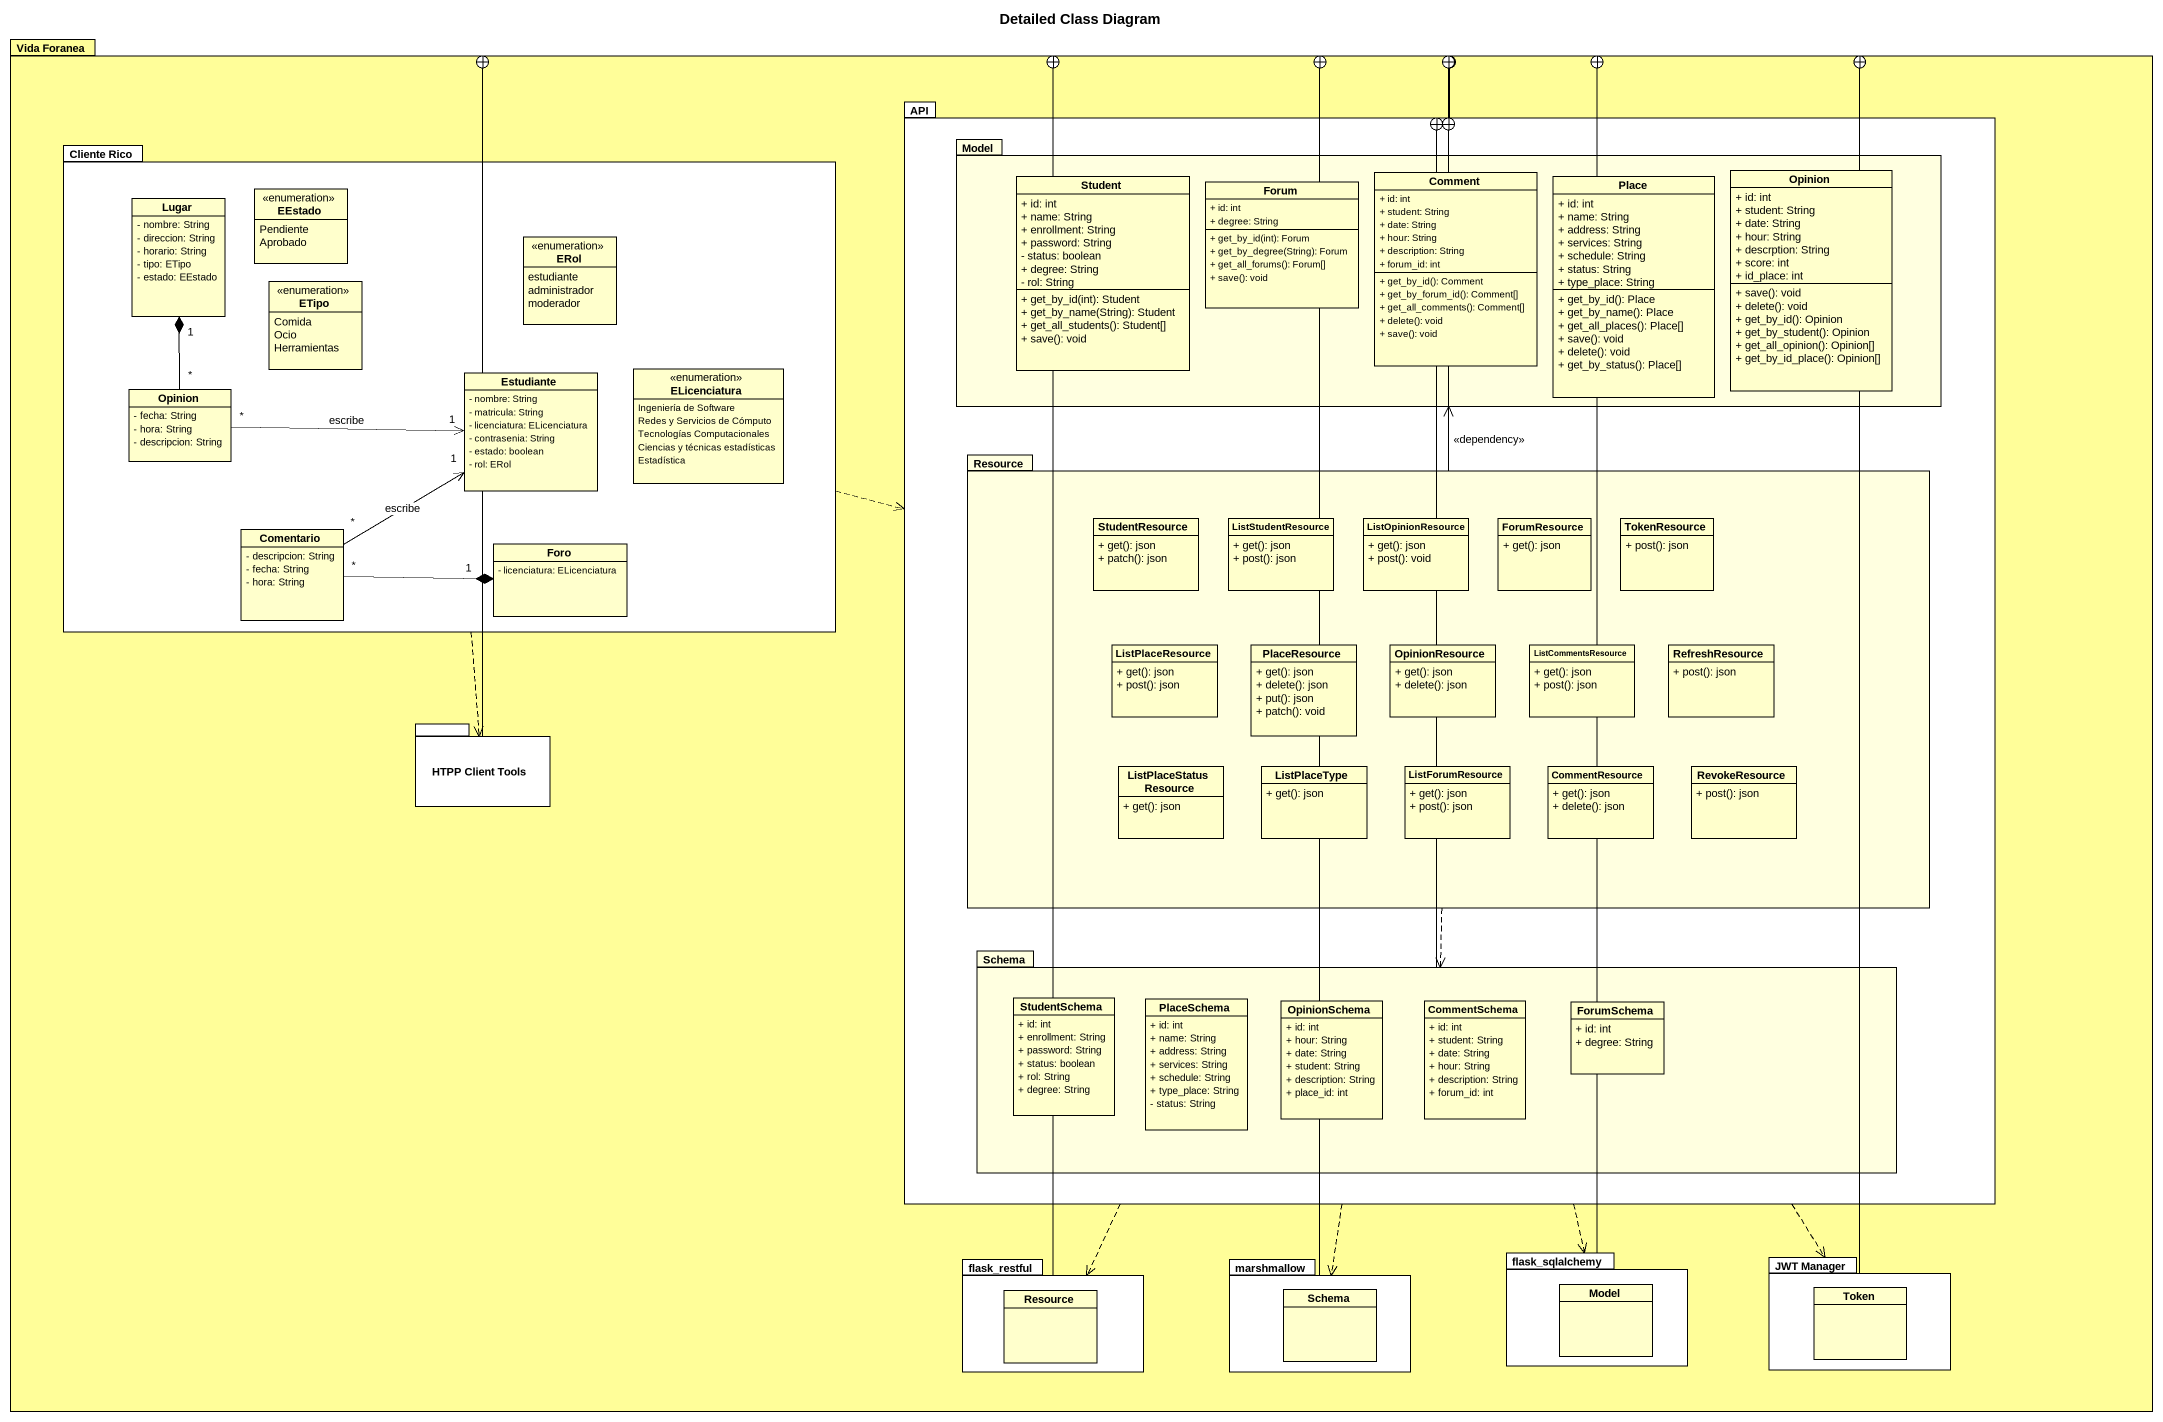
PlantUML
@startuml
title Detailed Class Diagram
hide circle
hide empty members
skinparam classAttributeIconSize 0
package "Vida Foranea" as Vida_Foranea #FFFE99 {
  package API {
    package Model #FFFFE0 {
      class Student {
        + id: int
        + name: String
        + enrollment: String
        + password: String
        - status: boolean
        + degree: String
        - rol: String
        + get_by_id(int): Student
        + get_by_name(String): Student
        + get_all_students(): Student[]
        + save(): void
      }
      class Forum {
        + id: int
        + degree: String
        + get_by_id(int): Forum
        + get_by_degree(String): Forum
        + get_all_forums(): Forum[]
        + save(): void
      }
      class Comment {
        + id: int
        + student: String
        + date: String
        + hour: String
        + description: String
        + forum_id: int
        + get_by_id(): Comment
        + get_by_forum_id(): Comment[]
        + get_all_comments(): Comment[]
        + delete(): void
        + save(): void
      }
      class Place {
        + id: int
        + name: String
        + address: String
        + services: String
        + schedule: String
        + status: String
        + type_place: String
        + get_by_id(): Place
        + get_by_name(): Place
        + get_all_places(): Place[]
        + save(): void
        + delete(): void
        + get_by_status(): Place[]
      }
      class Opinion {
        + id: int
        + student: String
        + date: String
        + hour: String
        + descrption: String
        + score: int
        + id_place: int
        + save(): void
        + delete(): void
        + get_by_id(): Opinion
        + get_by_student(): Opinion
        + get_all_opinion(): Opinion[]
        + get_by_id_place(): Opinion[]
      }
    }
    package Resource #FFFFE0 {
      class StudentResource {
        + get(): json
        + patch(): json
      }
      class ListStudentResource {
        + get(): json
        + post(): json
      }
      class ListOpinionResource {
        + get(): json
        + post(): void
      }
      class ForumResource {
        + get(): json
      }
      class TokenResource {
        + post(): json
      }
      class ListPlaceResource {
        + get(): json
        + post(): json
      }
      class PlaceResource {
        + get(): json
        + delete(): json
        + put(): json
        + patch(): void
      }
      class OpinionResource {
        + get(): json
        + delete(): json
      }
      class ListCommentsResource {
        + get(): json
        + post(): json
      }
      class RefreshResource {
        + post(): json
      }
      class ListPlaceStatusResource {
        + get(): json
      }
      class ListPlaceType {
        + get(): json
      }
      class ListForumResource {
        + get(): json
        + post(): json
      }
      class CommentResource {
        + get(): json
        + delete(): json
      }
      class RevokeResource {
        + post(): json
      }
    }
    package Schema #FFFFE0 {
      class StudentSchema {
        + id: int
        + enrollment: String
        + password: String
        + status: boolean
        + rol: String
        + degree: String
      }
      class PlaceSchema {
        + id: int
        + name: String
        + address: String
        + services: String
        + schedule: String
        + type_place: String
        - status: String
      }
      class OpinionSchema {
        + id: int
        + hour: String
        + date: String
        + student: String
        + description: String
        + place_id: int
      }
      class CommentSchema {
        + id: int
        + student: String
        + date: String
        + hour: String
        + description: String
        + forum_id: int
      }
      class ForumSchema {
        + id: int
        + degree: String
      }
    }
  }
  package "Cliente Rico" as Cliente_Rico {
    class Lugar {
      - nombre: String
      - direccion: String
      - horario: String
      - tipo: ETipo
      - estado: EEstado
    }
    enum EEstado {
      Pendiente
      Aprobado
    }
    enum ERol {
      estudiante
      administrador
      moderador
    }
    enum ETipo {
      Comida
      Ocio
      Herramientas
    }
    class "Opinion" as Opinion_2 {
      - fecha: String
      - hora: String
      - descripcion: String
    }
    class Estudiante {
      - nombre: String
      - matricula: String
      - licenciatura: ELicenciatura
      - contrasenia: String
      - estado: boolean
      - rol: ERol
    }
    enum ELicenciatura {
      Ingeniería de Software
      Redes y Servicios de Cómputo
      Tecnologías Computacionales
      Ciencias y técnicas estadísticas
      Estadística
    }
    class Comentario {
      - descripcion: String
      - fecha: String
      - hora: String
    }
    class Foro {
      - licenciatura: ELicenciatura
    }
  }
  package "HTPP Client Tools" as HTPP_Client_Tools {
  }
  package flask_restful {
    class "Resource" as Resource_2
  }
  package marshmallow {
    class "Schema" as Schema_2
  }
  package flask_sqlalchemy {
    class "Model" as Model_2
  }
  package "JWT Manager" as JWT_Manager {
    class Token
  }
}
API -left-+ Vida_Foranea
API ..> flask_restful
API ..> marshmallow
API ..> flask_sqlalchemy
API ..> JWT_Manager
Cliente_Rico .right.> API
Cliente_Rico ..> HTPP_Client_Tools
Model --+ API
Opinion_2 "*" -up-* "1" Lugar
Opinion_2 "*" -right-> "1" Estudiante : escribe
Resource -left-+ Vida_Foranea
Resource -up-+ API
Resource .up.> Model : <<dependency>>
Resource ..> Schema
Comentario "*" -up-> "1" Estudiante : escribe
Comentario "*" -right-* "1" Foro
HTPP_Client_Tools -right-+ Vida_Foranea
Schema -up-+ API
flask_restful -up-+ Vida_Foranea
marshmallow -up-+ Vida_Foranea
flask_sqlalchemy -up-+ Vida_Foranea
JWT_Manager -up-+ Vida_Foranea
@enduml
